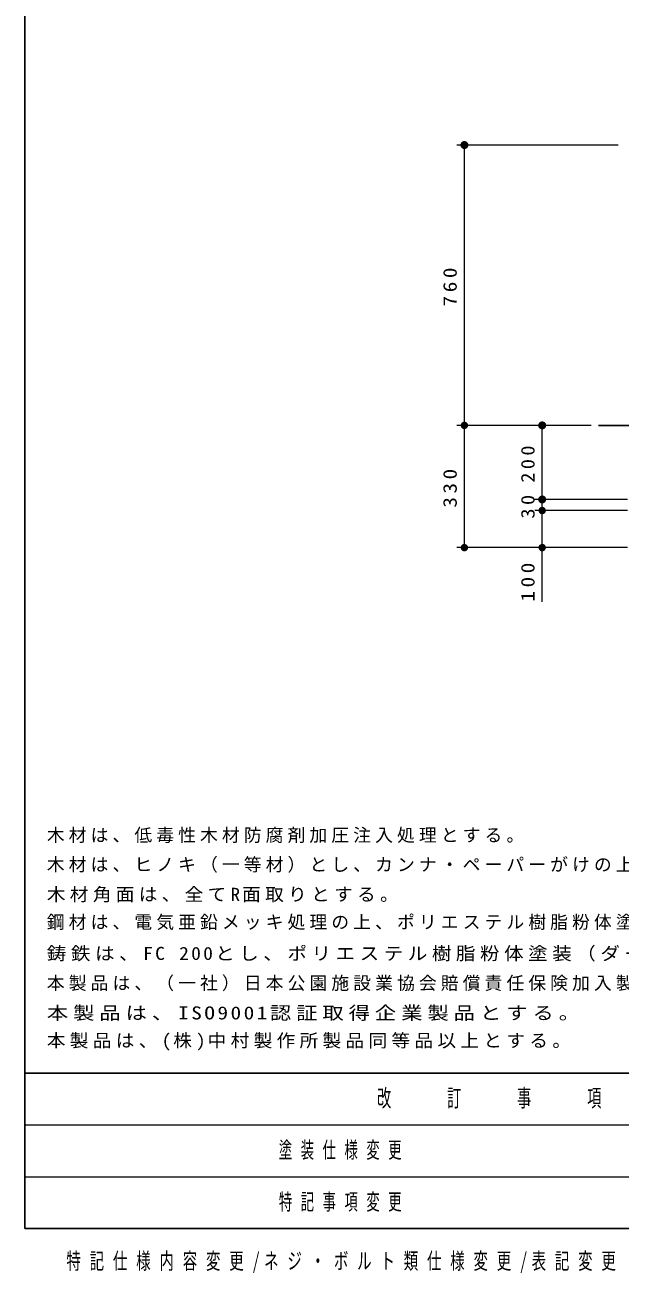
# Model space of a CAD drawing. Units: millimetres on the paper, scale 1:20. Extents: x -365 to 0, y -6 to 257.
# Drawn here: x -365 to -284.7, y -6 to 162.5 of the extents above; entities that cross this region are included whole.
import ezdxf

# ---------------------------------------------------------------- set-up
doc = ezdxf.new("R2010")
doc.units = ezdxf.units.MM
for name, color, linetype, lineweight in [('1_20', 3, 'Continuous', 25), ('CLASS1', 7, 'Continuous', 13), ('NAKAMURA図枠', 7, 'Continuous', 13)]:
    doc.layers.add(name, color=color, linetype=linetype, lineweight=lineweight)
doc.layers.add('99', color=7, linetype='Continuous')
doc.styles.add('ＭＳ ゴシック', font='')
doc.styles.get('ＭＳ ゴシック').set_extended_font_data('MS Gothic')

# ---------------------------------------------------------------- blocks, each defined once
blk = doc.blocks.new('filled_dot')
at = {"color": 0, "linetype": 'Continuous', "lineweight": -2, "const_width": 1.25}
blk.add_lwpolyline([(-0.625, 0, 1), (0.625, 0, 1)], format="xyb", close=True, dxfattribs=at)

msp = doc.modelspace()

# ---------------------------------------------------------------- linework, layer by layer
at = {"layer": '1_20', "color": 7, "lineweight": 13}
for p, q in [((-284.967, 146.265), (-306.717, 146.265)), ((-305.717, 108.423), (-305.717, 146.265)), ((-288.621, 108.423), (-306.717, 108.423)), ((-305.717, 91.923), (-305.717, 108.423)), ((-295.217, 98.423), (-295.217, 108.423)), ((-283.717, 98.423), (-296.217, 98.423)), ((-295.217, 96.923), (-295.217, 98.423)), ((-283.717, 96.923), (-296.217, 96.923)), ((-295.217, 84.582), (-295.217, 96.923)), ((-283.717, 91.923), (-306.717, 91.923))]:
    msp.add_line(p, q, dxfattribs=at)
at = {"layer": '1_20'}
msp.add_line((-287.621, 108.423), (-280.217, 108.423), dxfattribs=at)
at = {"layer": 'NAKAMURA図枠', "color": 20, "lineweight": 25}
for p, q in [((-365, 257), (-365, 0)), ((-365, 21), (0, 21)), ((-365, 0), (0, 0))]:
    msp.add_line(p, q, dxfattribs=at)
at = {"layer": 'NAKAMURA図枠'}
for p, q in [((-365, 14), (-238.5, 14)), ((-365, 7), (-238.5, 7))]:
    msp.add_line(p, q, dxfattribs=at)

# ---------------------------------------------------------------- block references
at = {"layer": '1_20', "color": 7, "lineweight": 13}
for p, xscale, yscale, rotation in [((-305.717, 146.265), 0.431, 0.431, 270), ((-305.717, 108.423), 0.4, 0.4, 270), ((-295.217, 108.423), 0.431, 0.431, 270), ((-295.217, 98.423), 0.431, 0.431, 270), ((-295.217, 96.923), 0.4, 0.4, 270), ((-305.717, 91.923), 0.4, 0.4, 90), ((-295.217, 91.923), 0.4, 0.4, 90)]:
    msp.add_blockref('filled_dot', p, dxfattribs=dict(at, xscale=xscale, yscale=yscale, rotation=rotation))

# ---------------------------------------------------------------- texts
at = {"layer": '1_20', "color": 7, "char_height": 1.833, "attachment_point": 8, "rotation": 90, "style": 'ＭＳ ゴシック'}
for s, insert in [('\\T1.33;\\W1.15;760', (-306.717, 127.344)), ('\\T1.33;\\W1.1;200', (-296.217, 103.423)), ('\\T1.33;\\W1.15;330', (-306.717, 100.173)), ('\\T1.34;\\W1.1;30', (-296.217, 97.673)), ('\\T1.33;\\W1.15;100', (-296.217, 87.499))]:
    msp.add_mtext(s, dxfattribs=dict(at, insert=insert))
at = {"layer": '99', "char_height": 2.199, "style": 'ＭＳ ゴシック'}
for s, insert, attachment_point in [('\\T1.64;\\W0.6;塗装仕様変更', (-330.75, 10.5), 4), ('\\T1.64;\\W0.6;特記事項変更', (-330.75, 3.5), 4), ('\\T1.61;\\W0.65;特記仕様内容変更/ネジ・ボルト類仕様変更/表記変更', (-321.75, -6), 8)]:
    msp.add_mtext(s, dxfattribs=dict(at, insert=insert, attachment_point=attachment_point))
at = {"layer": 'CLASS1', "char_height": 1.76, "attachment_point": 7, "style": 'ＭＳ ゴシック'}
for s, insert in [('\\T1.23;木材は、低毒性木材防腐剤加圧注入処理とする。', (-362.052, 52.036)), ('\\T1.23;木材は、ヒノキ（一等材）とし、カンナ・ペーパーがけの上、木材保護着色塗料（メイプル）塗装仕上げとする。', (-362.052, 48.036)), ('\\T1.23;\\W1.05;木材角面は、全てR面取りとする。', (-362.052, 44.036)), ('\\T1.23;鋼材は、電気亜鉛メッキ処理の上、ポリエステル樹脂粉体塗装(ダークグレー）仕上げとする。', (-362.052, 40.036)), ('\\T1.23;\\W1.1;鋳鉄は、FC\\~200とし、ポリエステル樹脂粉体塗装（ダークグレー）仕上げとする。', (-362.052, 36.036)), ('\\T1.23;本製品は、（一社）日本公園施設業協会賠償責任保険加入製品とする。', (-362.052, 32.036)), ('\\T1.23;\\W1.2;本製品は、ISO9001認証取得企業製品とする。', (-362.052, 28.036)), ('\\T1.23;\\W1.05;本製品は、(株)中村製作所製品同等品以上とする。', (-362.052, 24.036))]:
    msp.add_mtext(s, dxfattribs=dict(at, insert=insert))
at = {"layer": 'NAKAMURA図枠', "insert": (-301.75, 17.5), "char_height": 2.346, "attachment_point": 5, "style": 'ＭＳ ゴシック'}
msp.add_mtext('\\T1.64;\\W0.6;改\u3000\u3000訂\u3000\u3000事\u3000\u3000項', dxfattribs=at)

doc.saveas('drawing.dxf')
